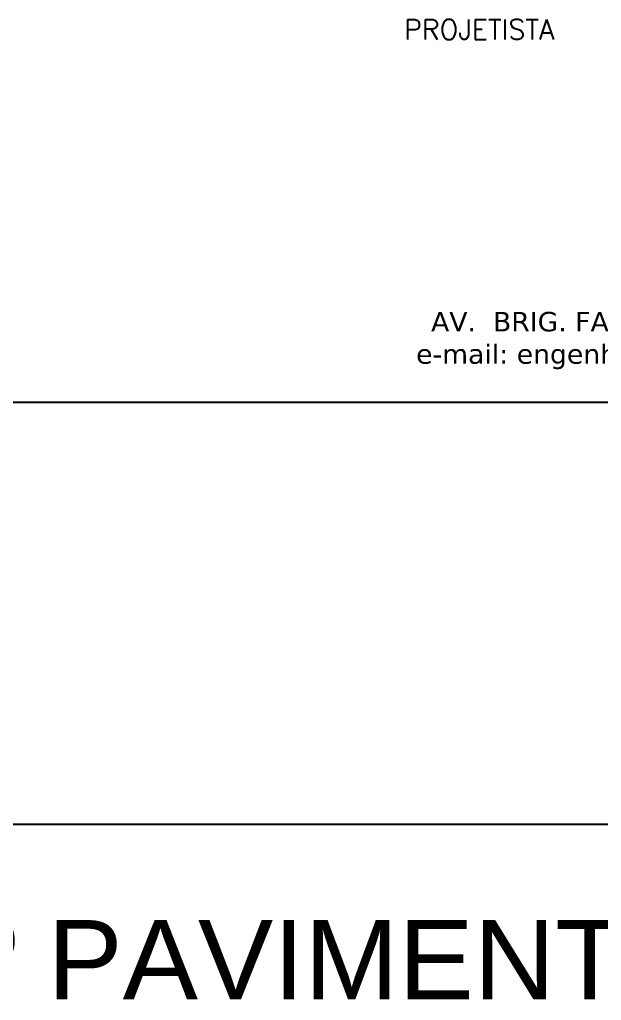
# Model space of a CAD drawing. Extents: x -4723 to 4922, y -2048 to 2452.
# Drawn here: x 4316.2 to 4536.6, y -1688.6 to -1316.9 of the extents above; entities that cross this region are included whole.
import ezdxf

# ---------------------------------------------------------------- set-up
doc = ezdxf.new("R2010")
doc.units = 0
doc.header["$LTSCALE"] = 50
doc.header["$MEASUREMENT"] = 0
doc.layers.add('CARIMBO', color=7, linetype='CONTINUOUS')
doc.layers.add('F-LOGO', color=7, linetype='CONTINUOUS')
doc.styles.add('Graphite Light Narrow', font='')
doc.styles.add('STYLE3', font='simplex.shx')
doc.styles.add('TITULO DESENHO', font='arial.ttf', dxfattribs={"width": 1.02})
doc.styles.get('Graphite Light Narrow').set_extended_font_data('Graphite Light Narrow')

# ---------------------------------------------------------------- blocks, each defined once
blk = doc.blocks.new('LOGO_CP')
at = {"layer": 'F-LOGO', "color": 1, "insert": (-131.02, -43.4), "char_height": 6.192, "width": 358.7696, "attachment_point": 1, "style": 'Graphite Light Narrow'}
blk.add_mtext('\\pi33.832;{\\fVerdana|b0|i0|c0|p34;AV.  BRIG. FARIA LIMA, 1853 - 4º ANDAR - SP   F:+55 (11) 3813-6855\\P\\pi29.068;e-mail: engenharia@claudiopuga.com.br  -  site:www.claudiopuga.com.br}', dxfattribs=at)

msp = doc.modelspace()

# ---------------------------------------------------------------- linework, layer by layer
at = {"layer": 'CARIMBO', "color": 6}
for p, q in [((4874.7979, -1461.96192), (4024.7979, -1461.96192)), ((4662.41105, -1621.96192), (4024.7979, -1621.96192))]:
    msp.add_line(p, q, dxfattribs=at)

# ---------------------------------------------------------------- block references
at = {"layer": 'F-LOGO', "xscale": 1.188858461142835, "yscale": 1.188858461142835, "zscale": 1.188858461142835}
msp.add_blockref('LOGO_CP', (4587.62461, -1376.09882), dxfattribs=at)

# ---------------------------------------------------------------- texts
at = {"layer": 'CARIMBO', "color": 2, "style": 'STYLE3'}
msp.add_text('PROJETISTA', height=7.5, dxfattribs=at).set_placement((4461.83687, -1324.40535))
at = {"layer": 'CARIMBO', "color": 5, "style": 'TITULO DESENHO', "width": 1.02}
msp.add_text('FORMA DO 2º PAVIMENTO', height=30, dxfattribs=at).set_placement((4033.2729, -1688.17457))

doc.saveas('drawing.dxf')
